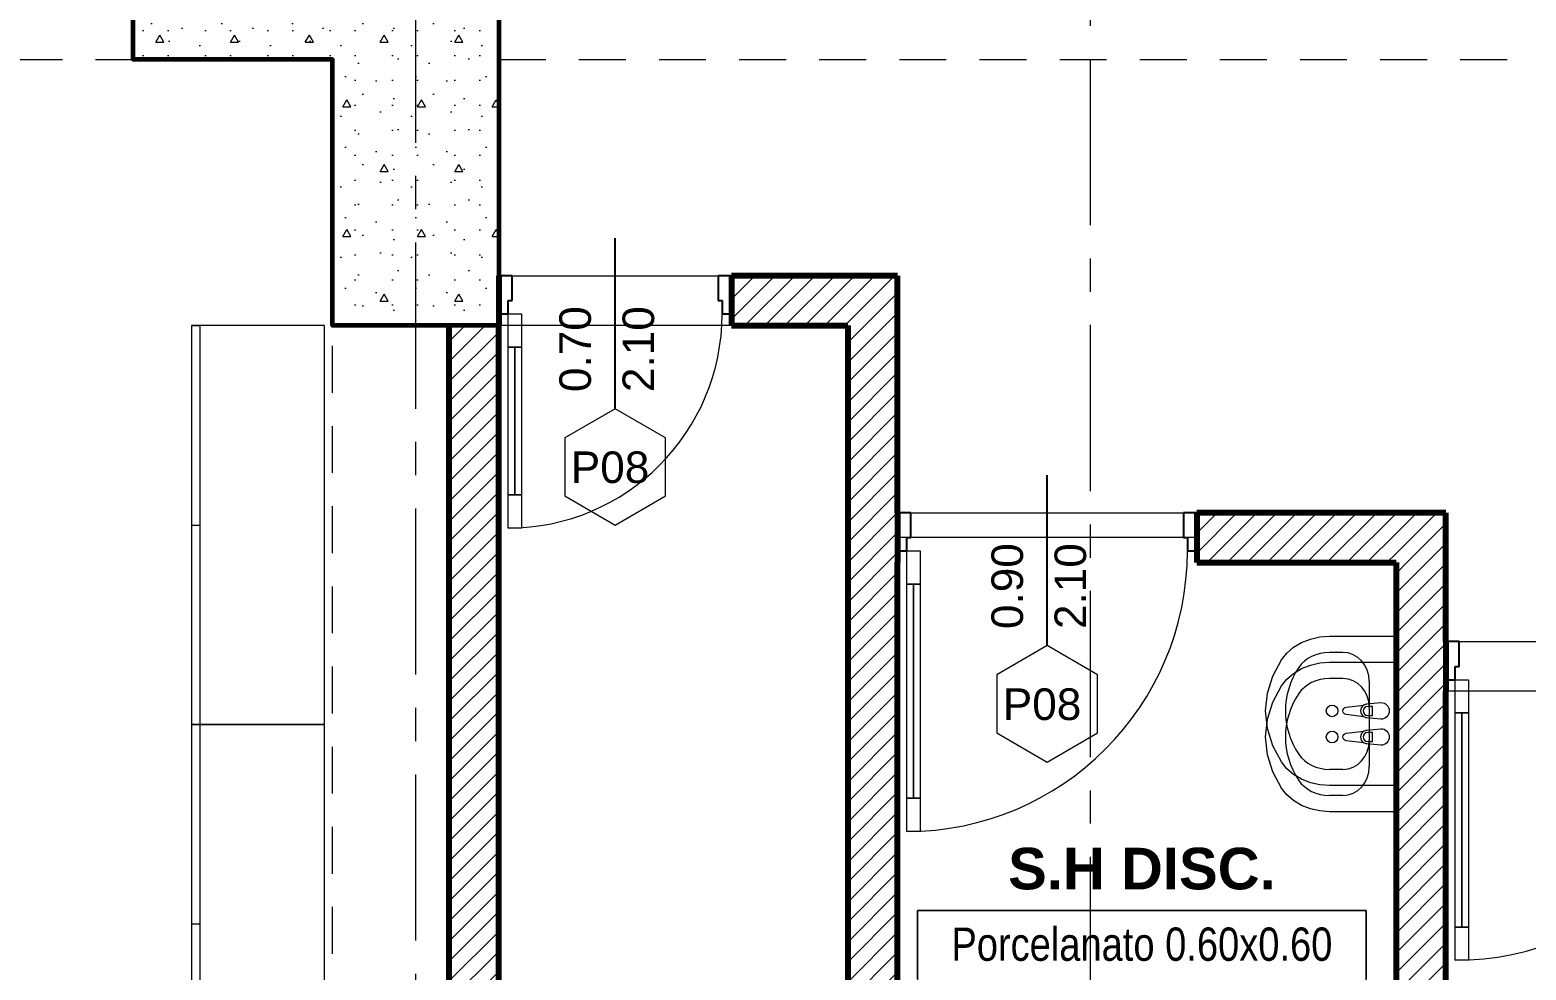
# Model space of a CAD drawing. Header units: inches. Extents: x -38 to 5698, y -33 to 92.
# Drawn here: x 135.659 to 140.161, y 14.161 to 16.989 of the extents above; entities that cross this region are included whole.
import ezdxf

# ---------------------------------------------------------------- set-up
doc = ezdxf.new("R2010")
doc.units = ezdxf.units.IN
doc.header["$MEASUREMENT"] = 0
doc.set_wipeout_variables(frame=1)
for name, pattern in [('Hidden Line', [0.195611, 0.141111, -0.0545]), ('Punto & Raya', [0.65, 0.5, -0.075, 0, -0.075]), ('Wipeout_Contour', [1, 0, -1])]:
    doc.linetypes.add(name, pattern=pattern)
for name, color, linetype in [('02 _ ARQ _ ALB _ Ejes Generales', 7, 'Continuous'), ('02 _ ARQ _ ZON _ Espacio.3D', 7, 'Continuous'), ('08 _ STR _ EXT _ 06 Columnas', 7, 'Continuous'), ('08 _ STR _ EXT _ 09 Vigas', 7, 'Continuous'), ('Dibujo 2D - General', 7, 'Continuous'), ('Estructura - 04 MURO', 253, 'Continuous'), ('Interior - Mobiliario', 7, 'Continuous'), ('Interior - Sanitarios', 7, 'Continuous'), ('Marcador - Secciones', 251, 'Continuous')]:
    doc.layers.add(name, color=color, linetype=linetype)
doc.styles.add('Estilo_Generado_4', font='swisse.ttf')
doc.styles.add('Estilo_Generado_8', font='arialbd.ttf')
doc.styles.add('Estilo_Generado_9', font='ARIALN.TTF')
pattern_1 = [(45, (92.500015, 3e-09), (-0.03005204, 0.03005204), [])]

msp = doc.modelspace()

# ---------------------------------------------------------------- linework, layer by layer
at = {"layer": '02 _ ARQ _ ALB _ Ejes Generales', "color": 252, "linetype": 'Punto & Raya', "lineweight": 13}
msp.add_line((136.82, 3.05), (136.82, 44.9), dxfattribs=at)
at = {"layer": '02 _ ARQ _ ZON _ Espacio.3D', "color": 252, "linetype": 'Continuous', "lineweight": 13}
for p, q in [((139.6803, 14.3408), (138.33, 14.3408)), ((138.33, 14.3408), (138.33, 13.7231)), ((138.33, 14.3408), (139.6803, 14.3408)), ((138.33, 14.1349), (138.33, 14.3408)), ((139.6803, 13.7231), (139.6803, 14.3408)), ((139.6803, 14.3408), (139.6803, 14.1349))]:
    msp.add_line(p, q, dxfattribs=at)
at = {"layer": '02 _ ARQ _ ZON _ Espacio.3D', "color": 254, "linetype": 'Continuous', "lineweight": 0, "flags": 128}
for points in [[(112.57, 17.4), (137.07, 17.4), (137.07, 16.25), (138.27, 16.25), (138.27, 15.5372), (139.92, 15.5372), (139.92, 15.1499), (140.82, 15.1499), (140.8204, 17.1), (140.32, 17.1), (140.32, 19.05), (138.17, 19.05), (138.17, 20.35)], [(144.07, 8.1), (144.0699, 11.45), (136.92, 11.45), (136.92, 16.1), (136.57, 16.1), (136.57, 16.9), (135.97, 16.9), (135.97, 17.35), (130.07, 17.35)]]:
    msp.add_lwpolyline(points, dxfattribs=at)
at = {"layer": '02 _ ARQ _ ZON _ Espacio.3D', "color": 9, "linetype": 'Continuous', "lineweight": 5, "flags": 128}
for points in [[(137.07, 16.1), (137.07, 11.6999), (138.27, 11.7), (138.27, 12.6005), (138.12, 12.6005), (138.12, 16.1)], [(139.77, 12.7505), (139.77, 15.3872), (139.17, 15.3872), (139.17, 15.4622), (138.27, 15.4622), (138.27, 12.7505)], [(139.92, 14.9999), (139.92, 11.7), (143.82, 11.7), (143.82, 14.9999)]]:
    msp.add_lwpolyline(points, close=True, dxfattribs=at)
at = {"layer": '08 _ STR _ EXT _ 09 Vigas', "color": 251, "linetype": 'Hidden Line', "lineweight": 13}
for p, q in [((130.07, 16.9), (136.57, 16.9)), ((136.57, 7.7), (136.57, 16.9)), ((137.07, 16.9), (143.57, 16.9))]:
    msp.add_line(p, q, dxfattribs=at)
at = {"layer": 'Estructura - 04 MURO', "color": 152, "linetype": 'Continuous', "lineweight": 25}
for p, q in [((137.42, 15.85), (137.42, 16.3625)), ((138.72, 15.1372), (138.72, 15.6497))]:
    msp.add_line(p, q, dxfattribs=at)
at = {"layer": 'Estructura - 04 MURO', "color": 7, "linetype": 'Continuous', "lineweight": 80}
msp.add_line((137.07, 16.25), (137.07, 16.135), dxfattribs=at)
msp.add_line((137.07, 16.25), (137.07, 16.135), dxfattribs=at)
msp.add_line((137.07, 16.25), (137.07, 16.135), dxfattribs=at)
at = {"layer": 'Estructura - 04 MURO', "color": 165, "linetype": 'Continuous', "lineweight": 25}
for p, q in [((137.07, 16.25), (137.07, 16.135)), ((137.11, 16.25), (137.07, 16.25)), ((137.11, 16.175), (137.11, 16.25)), ((137.73, 16.25), (137.73, 16.175)), ((137.098, 16.135), (137.098, 16.175)), ((137.098, 16.175), (137.11, 16.175)), ((137.73, 16.175), (137.742, 16.175)), ((137.742, 16.175), (137.742, 16.135)), ((137.07, 16.135), (137.098, 16.135)), ((138.31, 15.4622), (138.31, 15.5372)), ((139.13, 15.5372), (139.13, 15.4622)), ((138.298, 15.4222), (138.298, 15.4622)), ((138.298, 15.4622), (138.31, 15.4622)), ((139.13, 15.4622), (139.142, 15.4622)), ((139.142, 15.4622), (139.142, 15.4222)), ((139.96, 15.0749), (139.96, 15.1499)), ((139.948, 15.0349), (139.948, 15.0749)), ((139.948, 15.0749), (139.96, 15.0749))]:
    msp.add_line(p, q, dxfattribs=at)
at = {"layer": 'Estructura - 04 MURO', "color": 165, "linetype": 'Continuous', "lineweight": 15}
for p, q in [((137.098, 16.035), (137.098, 16.135)), ((137.098, 16.135), (137.138, 16.135)), ((137.138, 16.135), (137.138, 16.035)), ((137.138, 16.035), (137.098, 16.035)), ((137.118, 15.591), (137.118, 16.035)), ((137.098, 15.491), (137.098, 15.591)), ((137.098, 15.591), (137.138, 15.591)), ((137.138, 15.591), (137.138, 15.491)), ((137.138, 15.491), (137.098, 15.491)), ((138.298, 15.3222), (138.298, 15.4222)), ((138.298, 15.4222), (138.338, 15.4222)), ((138.338, 15.4222), (138.338, 15.3222)), ((138.338, 15.3222), (138.298, 15.3222)), ((139.948, 15.0349), (139.988, 15.0349))]:
    msp.add_line(p, q, dxfattribs=at)
at = {"layer": 'Estructura - 04 MURO', "color": 165, "linetype": 'Continuous', "lineweight": 15, "flags": 128}
for points in [[(137.098, 15.591), (137.098, 16.035), (137.118, 16.035), (137.118, 15.591)], [(137.118, 15.591), (137.118, 16.035), (137.138, 16.035), (137.138, 15.591)]]:
    msp.add_lwpolyline(points, close=True, dxfattribs=at)
at = {"layer": 'Estructura - 04 MURO', "color": 251, "linetype": 'Continuous', "lineweight": 13, "flags": 128}
msp.add_lwpolyline([(137.42, 15.5), (137.5715, 15.5875), (137.5715, 15.7625), (137.42, 15.85), (137.2684, 15.7625), (137.2684, 15.5875)], close=True, dxfattribs=at)
at = {"layer": 'Estructura - 04 MURO', "color": 7, "linetype": 'Continuous', "lineweight": 15}
msp.add_arc((137.098, 16.135), 0.644, 270, 0, dxfattribs=at)
at = {"layer": 'Interior - Mobiliario', "color": 175, "linetype": 'Continuous', "lineweight": 13}
for p, q in [((136.145, 16.1), (136.17, 16.1)), ((136.17, 16.1), (136.17, 14.9)), ((136.145, 15.5), (136.17, 15.5)), ((136.145, 14.9), (136.17, 14.9)), ((136.17, 14.9), (136.17, 13.7)), ((136.145, 14.3), (136.17, 14.3))]:
    msp.add_line(p, q, dxfattribs=at)
at = {"layer": 'Interior - Mobiliario', "color": 175, "linetype": 'Continuous', "lineweight": 13, "flags": 128}
for points in [[(136.145, 16.1), (136.145, 14.9), (136.545, 14.9), (136.545, 16.1)], [(136.145, 14.9), (136.145, 13.7), (136.545, 13.7), (136.545, 14.9)]]:
    msp.add_lwpolyline(points, close=True, dxfattribs=at)
at = {"layer": 'Interior - Sanitarios', "color": 205, "linetype": 'Continuous', "lineweight": 13}
for p, q in [((139.6101, 15.1169), (139.5701, 15.1169)), ((139.6101, 15.0384), (139.5701, 15.0384)), ((139.6895, 15.03), (139.6895, 14.852)), ((139.6996, 14.9546), (139.6847, 14.9546)), ((139.6894, 14.9515), (139.6894, 14.7734)), ((139.6996, 14.9274), (139.6996, 14.9546)), ((139.6847, 14.9274), (139.6996, 14.9274)), ((139.6995, 14.8761), (139.6847, 14.8761)), ((139.6995, 14.8489), (139.6995, 14.8761)), ((139.6847, 14.8489), (139.6995, 14.8489)), ((139.6101, 14.7651), (139.5701, 14.7651)), ((139.6101, 14.6866), (139.5701, 14.6866))]:
    msp.add_line(p, q, dxfattribs=at)
at = {"layer": 'Interior - Sanitarios', "color": 205, "linetype": 'Continuous', "lineweight": 13, "flags": 128}
for points in [[(139.77, 14.7162), (139.5701, 14.7162), (139.5407, 14.7184), (139.5123, 14.7248), (139.4856, 14.7353), (139.4617, 14.7496), (139.4412, 14.7671), (139.4249, 14.7873), (139.3988, 14.8361), (139.3828, 14.8878), (139.3774, 14.941), (139.3828, 14.9942), (139.3988, 15.0459), (139.4249, 15.0947), (139.4412, 15.1149), (139.4617, 15.1324), (139.4856, 15.1467), (139.5123, 15.1572), (139.5407, 15.1636), (139.5701, 15.1658), (139.77, 15.1658)], [(139.77, 14.6377), (139.5701, 14.6377), (139.5407, 14.6399), (139.5122, 14.6463), (139.4856, 14.6568), (139.4617, 14.671), (139.4412, 14.6885), (139.4249, 14.7087), (139.3987, 14.7576), (139.3828, 14.8093), (139.3774, 14.8625), (139.3828, 14.9156), (139.3987, 14.9673), (139.4249, 15.0162), (139.4412, 15.0364), (139.4617, 15.0539), (139.4856, 15.0681), (139.5122, 15.0786), (139.5407, 15.0851), (139.5701, 15.0872), (139.77, 15.0872)], [(139.77, 14.9775), (139.77, 15.0045), (139.79, 15.0045), (139.79, 14.9775)], [(139.77, 14.899), (139.77, 14.926), (139.79, 14.926), (139.79, 14.899)], [(139.77, 14.8775), (139.77, 14.9045), (139.79, 14.9045), (139.79, 14.8775)], [(139.77, 14.799), (139.77, 14.826), (139.79, 14.826), (139.79, 14.799)]]:
    msp.add_lwpolyline(points, close=True, dxfattribs=at)
for points in [[(139.7245, 14.916), (139.6825, 14.92, -0.12102), (139.673, 14.9233), (139.6201, 14.9299, -0.882566), (139.6201, 14.9521), (139.673, 14.9587, -0.12102), (139.6825, 14.962), (139.7245, 14.966, -1)], [(139.7244, 14.8375), (139.6825, 14.8415, -0.12102), (139.673, 14.8447), (139.62, 14.8514, -0.882566), (139.62, 14.8736), (139.673, 14.8802, -0.12102), (139.6825, 14.8835), (139.7244, 14.8875, -1)]]:
    msp.add_lwpolyline(points, format="xyb", close=True, dxfattribs=at)
at = {"layer": 'Interior - Sanitarios', "color": 205, "linetype": 'Continuous', "lineweight": 13}
for centre in [(139.5776, 14.941), (139.5776, 14.8625)]:
    msp.add_circle(centre, 0.0175, dxfattribs=at)
for centre, radius, start, end in [((139.6844, 14.941), 0.0211, 122.771, 237.229), ((139.6847, 14.941), 0.0136, 90, 270), ((139.6844, 14.8625), 0.0211, 122.771, 237.229), ((139.6847, 14.8625), 0.0136, 90, 270)]:
    msp.add_arc(centre, radius, start, end, dxfattribs=at)
for centre, major_axis, ratio, start_param, end_param in [((139.5701, 15.03), (0.1057, 0), 0.821452, 1.570796, 2.644618), ((139.6101, 15.0299), (0, 0.087), 0.9125, 4.712389, 6.283185), ((139.77, 14.941), (0.3331, 0), 0.821452, 2.644618, 3.638567), ((139.5701, 14.9515), (0.1057, 0), 0.821452, 1.570796, 2.644618), ((139.6101, 14.9514), (0, 0.087), 0.9125, 4.712389, 6.283185), ((139.77, 14.8625), (0.3331, 0), 0.821452, 2.644618, 3.638567), ((139.6101, 14.8521), (0, 0.087), 0.9125, 3.141593, 4.712389), ((139.5701, 14.852), (0.1057, 0), 0.821452, 3.638567, 4.712389), ((139.6101, 14.7735), (0, 0.087), 0.9125, 3.141593, 4.712389), ((139.5701, 14.7734), (0.1057, 0), 0.821452, 3.638567, 4.712389)]:
    msp.add_ellipse(centre, major_axis=major_axis, ratio=ratio, start_param=start_param, end_param=end_param, dxfattribs=at)

# ---------------------------------------------------------------- texts
at = {"layer": '02 _ ARQ _ ZON _ Espacio.3D', "color": 252, "lineweight": 25, "attachment_point": 2}
for s, insert, char_height, style in [('\\A1;{\\pqc;\\pt0;\\fArial|b1|i0|c0|p34;S.H DISC.}', (139.0052, 14.5292), 0.125, 'Estilo_Generado_8'), ('\\A1;{\\pqc;\\pt0;\\fArial Narrow|b0|i0|c0|p34;Porcelanato 0.60x0.60}', (139.0052, 14.2893), 0.1, 'Estilo_Generado_9')]:
    msp.add_mtext(s, dxfattribs=dict(at, insert=insert, char_height=char_height, style=style))
at = {"layer": 'Estructura - 04 MURO', "color": 251, "lineweight": 25, "char_height": 0.095, "attachment_point": 7, "rotation": 90, "style": 'Estilo_Generado_4'}
for s, insert in [('\\A1;{\\pql;\\pt0;\\fSwis721 Ex BT|b0|i0|c0|p34;0.70\\fSwis721 Ex BT|b0|i0|c0|p34;\\A1{\\H.66x;\\S^  ;}\\fSwis721 Ex BT|b0|i0|c0|p34;\\fSwis721 Ex BT|b0|i0|c0|p34;}', (137.375, 15.9)), ('\\A1;{\\pql;\\pt0;\\fSwis721 Ex BT|b0|i0|c0|p34;2.10\\fSwis721 Ex BT|b0|i0|c0|p34;\\A1{\\H.66x;\\S^  ;}\\fSwis721 Ex BT|b0|i0|c0|p34;\\fSwis721 Ex BT|b0|i0|c0|p34;}', (137.565, 15.9)), ('\\A1;{\\pql;\\pt0;\\fSwis721 Ex BT|b0|i0|c0|p34;0.90\\fSwis721 Ex BT|b0|i0|c0|p34;\\A1{\\H.66x;\\S^  ;}\\fSwis721 Ex BT|b0|i0|c0|p34;\\fSwis721 Ex BT|b0|i0|c0|p34;}', (138.6751, 15.1872)), ('\\A1;{\\pql;\\pt0;\\fSwis721 Ex BT|b0|i0|c0|p34;2.10\\fSwis721 Ex BT|b0|i0|c0|p34;\\A1{\\H.66x;\\S^  ;}\\fSwis721 Ex BT|b0|i0|c0|p34;\\fSwis721 Ex BT|b0|i0|c0|p34;}', (138.865, 15.1872))]:
    msp.add_mtext(s, dxfattribs=dict(at, insert=insert))
at = {"layer": 'Estructura - 04 MURO', "color": 251, "lineweight": 25, "insert": (137.2867, 15.625), "char_height": 0.095, "attachment_point": 7, "style": 'Estilo_Generado_4'}
msp.add_mtext('\\A1;{\\pql;\\pt0;\\fSwis721 Ex BT|b0|i0|c0|p34;P08\\fSwis721 Ex BT|b0|i0|c0|p34;\\fSwis721 Ex BT|b0|i0|c0|p34;\\fSwis721 Ex BT|b0|i0|c0|p34;}', dxfattribs=at)

# ---------------------------------------------------------------- next in the draw order: wipeouts: each hides what was drawn before it
at = {"color": 254, "linetype": 'Wipeout_Contour', "lineweight": 0, "ltscale": 5120.496047}
msp.add_wipeout([(137.07, 6.2), (144.67, 6.2), (144.67, 14.9999), (144.07, 14.9999), (144.07, 7.2), (137.07, 7.2)], dxfattribs=at).dxf.layer = 'Dibujo 2D - General'
at = {"color": 254, "linetype": 'Wipeout_Contour', "lineweight": 0, "ltscale": 2550.160077}
msp.add_wipeout([(138.12, 16.25), (138.12, 16.1), (138.27, 16.25)], dxfattribs=at).dxf.layer = 'Estructura - 04 MURO'
at = {"color": 254, "linetype": 'Wipeout_Contour', "lineweight": 0, "ltscale": 2555.06901}
msp.add_wipeout([(139.92, 15.5372), (139.77, 15.5372), (139.77, 15.3872)], dxfattribs=at).dxf.layer = 'Estructura - 04 MURO'

# ---------------------------------------------------------------- next in the draw order: hatches: boundary and pattern name
at = {"layer": 'Estructura - 04 MURO', "linetype": 'Continuous', "lineweight": 5}
h = msp.add_hatch(dxfattribs=at)
h.set_pattern_fill('LADRILLO_COMÚN_0002', color=252, style=0, pattern_type=2)
h.set_pattern_definition(pattern_1)
h.paths.add_polyline_path([(138.12, 16.25), (138.12, 16.1), (138.27, 16.25)])
h = msp.add_hatch(dxfattribs=at)
h.set_pattern_fill('LADRILLO_COMÚN_0002', color=252, style=0, pattern_type=2)
h.set_pattern_definition(pattern_1)
h.paths.add_polyline_path([(139.92, 15.5372), (139.77, 15.5372), (139.77, 15.3872)])

# ---------------------------------------------------------------- next in the draw order: linework, layer by layer
at = {"layer": 'Estructura - 04 MURO', "color": 165, "linetype": 'Continuous', "lineweight": 15}
for p, q in [((138.318, 14.6782), (138.318, 15.3222)), ((139.948, 14.9349), (139.948, 15.0349)), ((139.988, 15.0349), (139.988, 14.9349)), ((139.988, 14.9349), (139.948, 14.9349)), ((139.968, 14.2909), (139.968, 14.9349)), ((138.298, 14.5782), (138.298, 14.6782)), ((138.298, 14.6782), (138.338, 14.6782)), ((138.338, 14.6782), (138.338, 14.5782)), ((138.338, 14.5782), (138.298, 14.5782)), ((139.948, 14.1909), (139.948, 14.2909)), ((139.948, 14.2909), (139.988, 14.2909)), ((139.988, 14.2909), (139.988, 14.1909)), ((139.988, 14.1909), (139.948, 14.1909))]:
    msp.add_line(p, q, dxfattribs=at)
at = {"layer": 'Estructura - 04 MURO', "color": 165, "linetype": 'Continuous', "lineweight": 15, "flags": 128}
for points in [[(138.298, 14.6782), (138.298, 15.3222), (138.318, 15.3222), (138.318, 14.6782)], [(138.318, 14.6782), (138.318, 15.3222), (138.338, 15.3222), (138.338, 14.6782)], [(139.948, 14.2909), (139.948, 14.9349), (139.968, 14.9349), (139.968, 14.2909)], [(139.968, 14.2909), (139.968, 14.9349), (139.988, 14.9349), (139.988, 14.2909)]]:
    msp.add_lwpolyline(points, close=True, dxfattribs=at)
at = {"layer": 'Estructura - 04 MURO', "color": 251, "linetype": 'Continuous', "lineweight": 13, "flags": 128}
msp.add_lwpolyline([(138.72, 14.7872), (138.8715, 14.8747), (138.8715, 15.0497), (138.72, 15.1372), (138.5684, 15.0497), (138.5684, 14.8747)], close=True, dxfattribs=at)
at = {"layer": 'Estructura - 04 MURO', "color": 7, "linetype": 'Continuous', "lineweight": 15}
for centre in [(138.298, 15.4222), (139.948, 15.0349)]:
    msp.add_arc(centre, 0.844, 270, 0, dxfattribs=at)
at = {"layer": 'Marcador - Secciones', "color": 251, "linetype": 'Punto & Raya', "lineweight": 13}
msp.add_line((138.8506, 10.0018), (138.8506, 17.4928), dxfattribs=at)

# ---------------------------------------------------------------- next in the draw order: texts
at = {"layer": 'Estructura - 04 MURO', "color": 251, "lineweight": 25, "insert": (138.5867, 14.9123), "char_height": 0.095, "attachment_point": 7, "style": 'Estilo_Generado_4'}
msp.add_mtext('\\A1;{\\pql;\\pt0;\\fSwis721 Ex BT|b0|i0|c0|p34;P08\\fSwis721 Ex BT|b0|i0|c0|p34;\\fSwis721 Ex BT|b0|i0|c0|p34;\\fSwis721 Ex BT|b0|i0|c0|p34;}', dxfattribs=at)

# ---------------------------------------------------------------- next in the draw order: wipeouts: each hides what was drawn before it
at = {"color": 254, "linetype": 'Wipeout_Contour', "lineweight": 0, "ltscale": 3394.683212}
msp.add_wipeout([(136.92, 11.7), (137.07, 11.7), (137.07, 16.1), (136.92, 16.1)], dxfattribs=at).dxf.layer = 'Estructura - 04 MURO'

# ---------------------------------------------------------------- next in the draw order: hatches: boundary and pattern name
at = {"layer": '08 _ STR _ EXT _ 06 Columnas', "linetype": 'Continuous', "lineweight": 9}
h = msp.add_hatch(dxfattribs=at)
h.set_pattern_fill('HORMIGÓN_EN_MASA_0002', style=0, pattern_type=2)
h.set_pattern_definition([(0, (92.5, 3e-09), (0, 0.3897114), [0.024375, -0.200625]), (0, (92.6125, 0.19486), (0, 0.3897114), [0.024375, -0.200625]), (60, (92.5, 3e-09), (-0.3375, 0.1948557), [0.024375, -0.200625]), (60, (92.725, 3e-09), (-0.3375, 0.1948557), [0.024375, -0.200625]), (120, (92.5244, 3e-09), (0.3375, 0.1948557), [0.024375, -0.200625]), (120, (92.7494, 3e-09), (0.3375, 0.1948557), [0.024375, -0.200625]), (0, (92.500015, 0.0375), (0, 0.075), [0, -0.075, 0, -0.1125]), (45, (92.537515, 0.0375), (-0.05303301, 0.05303301), [0, -0.05625, 0, -0.09375])])
h.paths.add_polyline_path([(135.97, 17.4), (135.97, 16.9), (136.57, 16.9), (136.57, 16.1), (137.07, 16.1), (137.07, 17.4)])
at = {"layer": 'Estructura - 04 MURO', "linetype": 'Continuous', "lineweight": 5}
h = msp.add_hatch(dxfattribs=at)
h.set_pattern_fill('LADRILLO_COMÚN_0002', color=252, style=0, pattern_type=2)
h.set_pattern_definition(pattern_1)
h.paths.add_polyline_path([(136.92, 11.7), (137.07, 11.7), (137.07, 16.1), (136.92, 16.1)])

# ---------------------------------------------------------------- next in the draw order: linework, layer by layer
at = {"layer": '08 _ STR _ EXT _ 06 Columnas', "color": 7, "linetype": 'Continuous', "lineweight": 60, "flags": 128}
msp.add_lwpolyline([(135.97, 17.4), (137.07, 17.4), (137.07, 16.1), (136.57, 16.1), (136.57, 16.9), (135.97, 16.9)], close=True, dxfattribs=at)
at = {"layer": '08 _ STR _ EXT _ 09 Vigas', "color": 251, "linetype": 'Hidden Line', "lineweight": 13}
msp.add_line((137.07, 7.7), (137.07, 16.9), dxfattribs=at)
at = {"layer": 'Estructura - 04 MURO', "color": 7, "linetype": 'Continuous', "lineweight": 80}
msp.add_line((137.07, 16.135), (137.07, 16.1), dxfattribs=at)
msp.add_line((137.07, 16.135), (137.07, 16.1), dxfattribs=at)
at = {"layer": 'Estructura - 04 MURO', "color": 7, "linetype": 'Continuous', "lineweight": 80, "flags": 128}
for points in [[(136.92, 16.1), (136.92, 11.7)], [(137.07, 12.6505), (137.07, 16.1)]]:
    msp.add_lwpolyline(points, dxfattribs=at)

# ---------------------------------------------------------------- next in the draw order: wipeouts: each hides what was drawn before it
at = {"color": 254, "linetype": 'Wipeout_Contour', "lineweight": 0, "ltscale": 3399.512853}
msp.add_wipeout([(138.12, 16.1), (138.12, 12.7505), (138.27, 12.7505), (138.27, 16.1)], dxfattribs=at).dxf.layer = 'Estructura - 04 MURO'
at = {"color": 254, "linetype": 'Wipeout_Contour', "lineweight": 0, "ltscale": 2554.198269}
msp.add_wipeout([(139.77, 15.3872), (139.92, 15.3872), (139.92, 15.5372)], dxfattribs=at).dxf.layer = 'Estructura - 04 MURO'

# ---------------------------------------------------------------- next in the draw order: hatches: boundary and pattern name
at = {"layer": 'Estructura - 04 MURO', "linetype": 'Continuous', "lineweight": 5}
h = msp.add_hatch(dxfattribs=at)
h.set_pattern_fill('LADRILLO_COMÚN_0002', color=252, style=0, pattern_type=2)
h.set_pattern_definition(pattern_1)
h.paths.add_polyline_path([(138.12, 16.1), (138.12, 12.7505), (138.27, 12.7505), (138.27, 16.1)])
h = msp.add_hatch(dxfattribs=at)
h.set_pattern_fill('LADRILLO_COMÚN_0002', color=252, style=0, pattern_type=2)
h.set_pattern_definition(pattern_1)
h.paths.add_polyline_path([(139.77, 15.3872), (139.92, 15.3872), (139.92, 15.5372)])

# ---------------------------------------------------------------- next in the draw order: linework, layer by layer
at = {"layer": 'Estructura - 04 MURO', "color": 7, "linetype": 'Continuous', "lineweight": 80}
for p, q in [((138.27, 15.5372), (138.27, 15.4222)), ((138.27, 15.5372), (138.27, 15.4222)), ((138.27, 15.5372), (138.27, 15.4222)), ((138.27, 15.4222), (138.27, 15.3872)), ((138.27, 15.4222), (138.27, 15.3872))]:
    msp.add_line(p, q, dxfattribs=at)
at = {"layer": 'Estructura - 04 MURO', "color": 165, "linetype": 'Continuous', "lineweight": 25}
for p, q in [((138.27, 15.5372), (138.27, 15.4222)), ((138.31, 15.5372), (138.27, 15.5372)), ((138.27, 15.4222), (138.298, 15.4222))]:
    msp.add_line(p, q, dxfattribs=at)
at = {"layer": 'Estructura - 04 MURO', "color": 7, "linetype": 'Continuous', "lineweight": 80, "flags": 128}
for points in [[(139.92, 15.5372), (139.77, 15.5372)], [(138.27, 12.7505), (138.27, 15.3872)]]:
    msp.add_lwpolyline(points, dxfattribs=at)

# ---------------------------------------------------------------- next in the draw order: wipeouts: each hides what was drawn before it
at = {"color": 254, "linetype": 'Wipeout_Contour', "lineweight": 0, "ltscale": 2549.288346}
msp.add_wipeout([(138.12, 16.1), (138.27, 16.1), (138.27, 16.25)], dxfattribs=at).dxf.layer = 'Estructura - 04 MURO'
at = {"color": 254, "linetype": 'Wipeout_Contour', "lineweight": 0, "ltscale": 3406.055427}
msp.add_wipeout([(139.77, 15.3872), (139.77, 11.7), (139.92, 11.7), (139.92, 15.3872)], dxfattribs=at).dxf.layer = 'Estructura - 04 MURO'

# ---------------------------------------------------------------- next in the draw order: hatches: boundary and pattern name
at = {"layer": 'Estructura - 04 MURO', "linetype": 'Continuous', "lineweight": 5}
h = msp.add_hatch(dxfattribs=at)
h.set_pattern_fill('LADRILLO_COMÚN_0002', color=252, style=0, pattern_type=2)
h.set_pattern_definition(pattern_1)
h.paths.add_polyline_path([(138.12, 16.1), (138.27, 16.1), (138.27, 16.25)])
h = msp.add_hatch(dxfattribs=at)
h.set_pattern_fill('LADRILLO_COMÚN_0002', color=252, style=0, pattern_type=2)
h.set_pattern_definition(pattern_1)
h.paths.add_polyline_path([(139.77, 15.3872), (139.77, 11.7), (139.92, 11.7), (139.92, 15.3872)])

# ---------------------------------------------------------------- next in the draw order: linework, layer by layer
at = {"layer": 'Estructura - 04 MURO', "color": 7, "linetype": 'Continuous', "lineweight": 80}
for p, q in [((139.92, 15.1499), (139.92, 15.0349)), ((139.92, 15.1499), (139.92, 15.0349)), ((139.92, 15.1499), (139.92, 15.0349)), ((139.92, 15.0349), (139.92, 14.9999)), ((139.92, 15.0349), (139.92, 14.9999))]:
    msp.add_line(p, q, dxfattribs=at)
at = {"layer": 'Estructura - 04 MURO', "color": 165, "linetype": 'Continuous', "lineweight": 25}
for p, q in [((139.92, 15.1499), (139.92, 15.0349)), ((139.96, 15.1499), (139.92, 15.1499)), ((139.92, 15.0349), (139.948, 15.0349))]:
    msp.add_line(p, q, dxfattribs=at)
at = {"layer": 'Estructura - 04 MURO', "color": 7, "linetype": 'Continuous', "lineweight": 80, "flags": 128}
for points in [[(138.27, 16.25), (138.12, 16.25)], [(138.27, 15.5372), (138.27, 16.25)], [(138.12, 16.1), (138.12, 12.6005)], [(139.92, 15.1499), (139.92, 15.5372)], [(139.77, 15.3872), (139.77, 12.7505)], [(139.92, 11.7), (139.92, 14.9999)]]:
    msp.add_lwpolyline(points, dxfattribs=at)

# ---------------------------------------------------------------- next in the draw order: wipeouts: each hides what was drawn before it
at = {"color": 254, "linetype": 'Wipeout_Contour', "lineweight": 0, "ltscale": 3398.632478}
msp.add_wipeout([(137.77, 16.25), (137.77, 16.1), (138.12, 16.1), (138.12, 16.25)], dxfattribs=at).dxf.layer = 'Estructura - 04 MURO'
at = {"color": 254, "linetype": 'Wipeout_Contour', "lineweight": 0, "ltscale": 3404.678443}
msp.add_wipeout([(139.17, 15.5372), (139.17, 15.3872), (139.77, 15.3872), (139.77, 15.5372)], dxfattribs=at).dxf.layer = 'Estructura - 04 MURO'

# ---------------------------------------------------------------- next in the draw order: hatches: boundary and pattern name
at = {"layer": 'Estructura - 04 MURO', "linetype": 'Continuous', "lineweight": 5}
h = msp.add_hatch(dxfattribs=at)
h.set_pattern_fill('LADRILLO_COMÚN_0002', color=252, style=0, pattern_type=2)
h.set_pattern_definition(pattern_1)
h.paths.add_polyline_path([(137.77, 16.25), (137.77, 16.1), (138.12, 16.1), (138.12, 16.25)])
h = msp.add_hatch(dxfattribs=at)
h.set_pattern_fill('LADRILLO_COMÚN_0002', color=252, style=0, pattern_type=2)
h.set_pattern_definition(pattern_1)
h.paths.add_polyline_path([(139.17, 15.5372), (139.17, 15.3872), (139.77, 15.3872), (139.77, 15.5372)])

# ---------------------------------------------------------------- next in the draw order: linework, layer by layer
at = {"layer": 'Estructura - 04 MURO', "color": 165, "linetype": 'Continuous', "lineweight": 25}
for p, q in [((137.77, 16.25), (137.73, 16.25)), ((137.77, 16.135), (137.77, 16.25)), ((137.742, 16.135), (137.77, 16.135)), ((139.17, 15.5372), (139.13, 15.5372)), ((139.17, 15.4222), (139.17, 15.5372)), ((139.142, 15.4222), (139.17, 15.4222))]:
    msp.add_line(p, q, dxfattribs=at)
at = {"layer": 'Estructura - 04 MURO', "color": 7, "linetype": 'Continuous', "lineweight": 80}
for p, q in [((137.77, 16.25), (137.77, 16.135)), ((137.77, 16.25), (137.77, 16.135)), ((137.77, 16.25), (137.77, 16.135)), ((137.77, 16.135), (137.77, 16.1)), ((137.77, 16.135), (137.77, 16.1)), ((139.17, 15.5372), (139.17, 15.4222)), ((139.17, 15.5372), (139.17, 15.4222)), ((139.17, 15.5372), (139.17, 15.4222)), ((139.17, 15.4222), (139.17, 15.3872)), ((139.17, 15.4222), (139.17, 15.3872))]:
    msp.add_line(p, q, dxfattribs=at)
at = {"layer": 'Estructura - 04 MURO', "color": 7, "linetype": 'Continuous', "lineweight": 80, "flags": 128}
for points in [[(138.12, 16.25), (137.77, 16.25)], [(137.77, 16.1), (138.12, 16.1)], [(139.77, 15.5372), (139.17, 15.5372)], [(139.17, 15.3872), (139.77, 15.3872)]]:
    msp.add_lwpolyline(points, dxfattribs=at)

doc.saveas('drawing.dxf')
